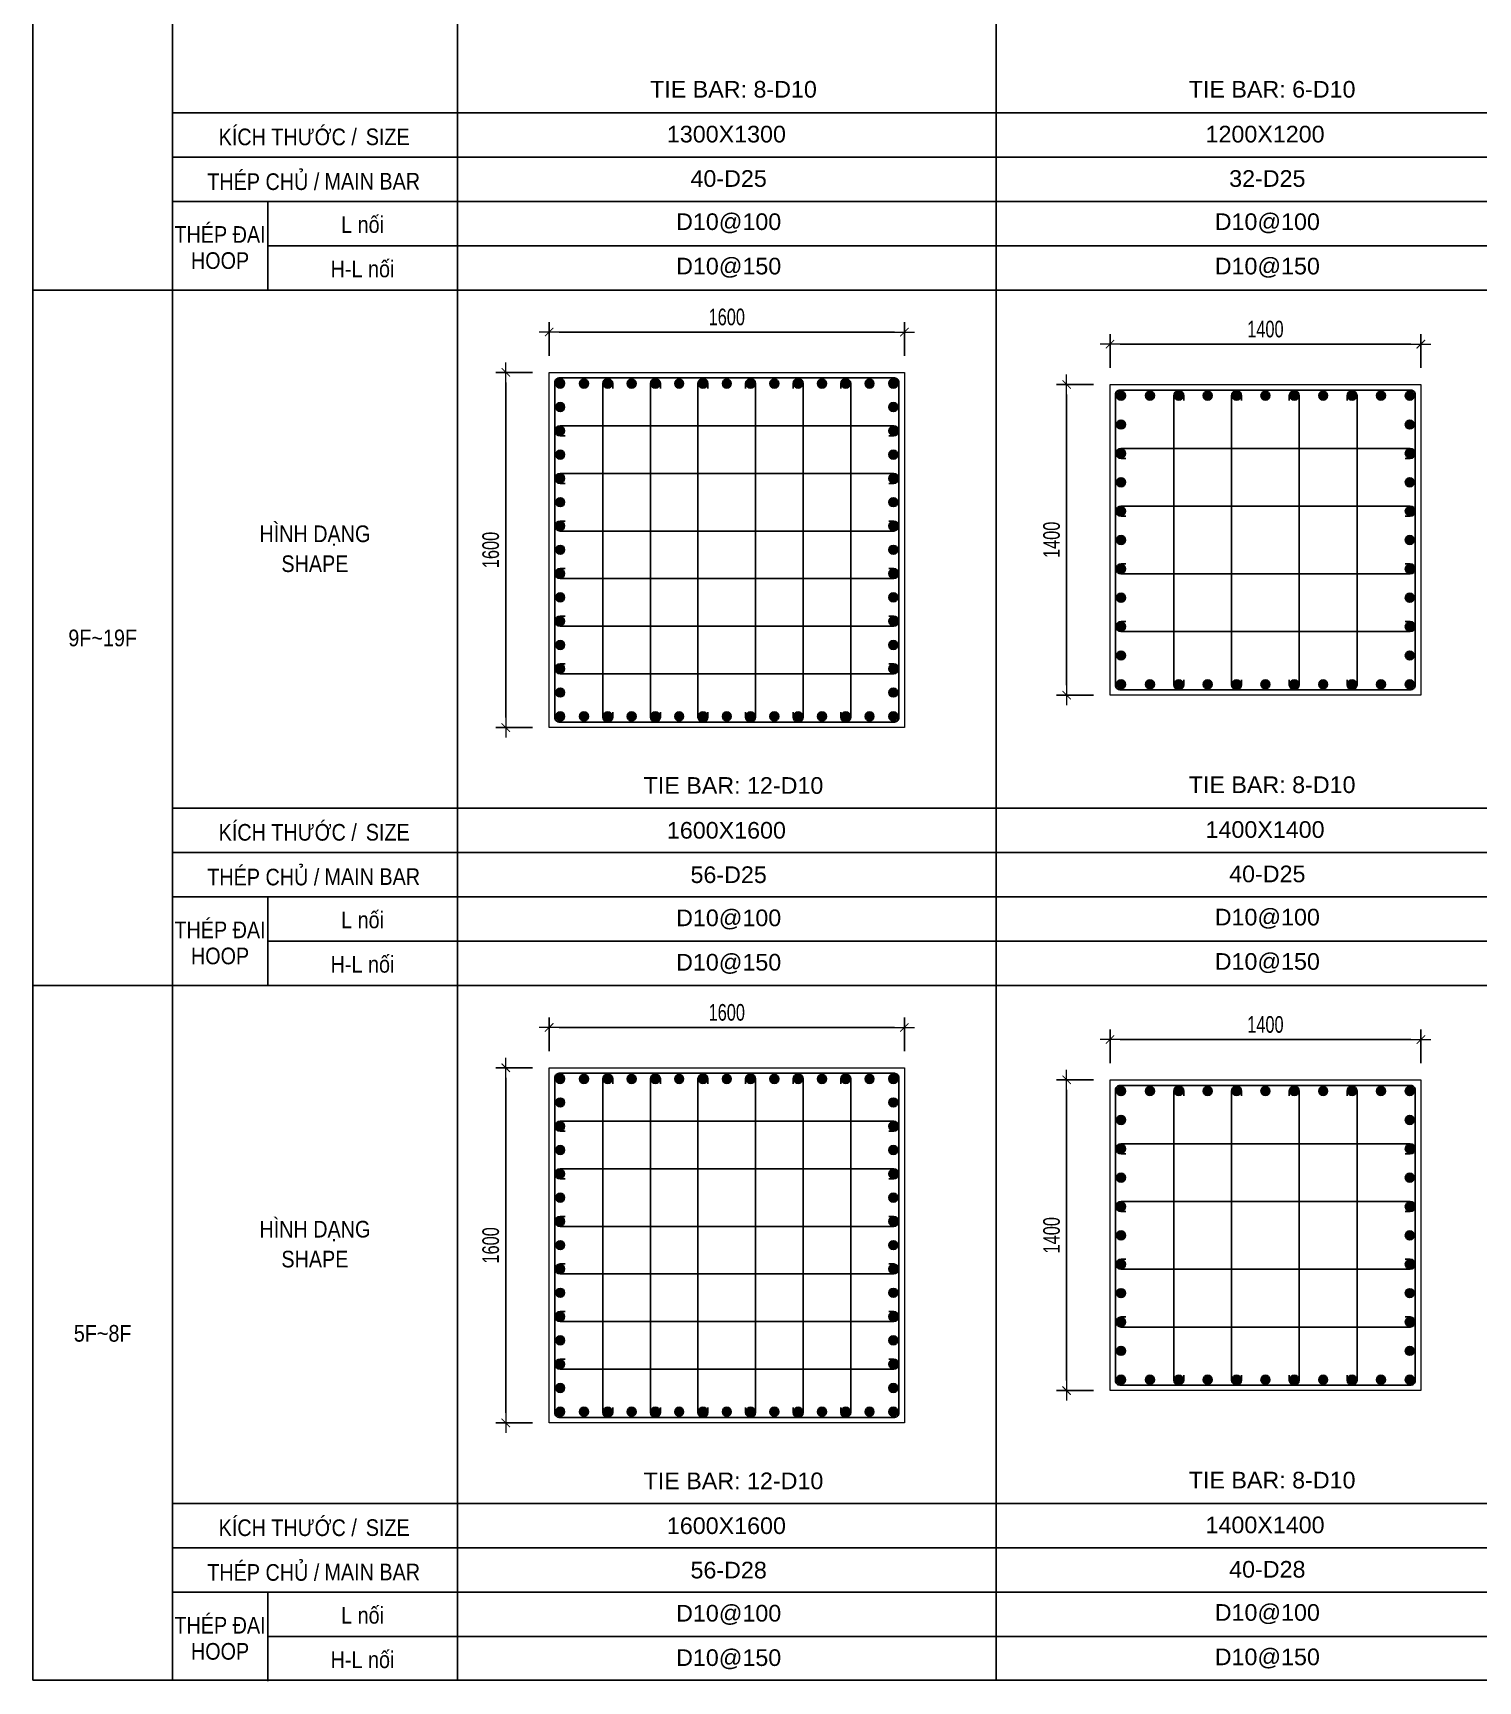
# Model space of a CAD drawing. Header units: millimetres. Extents: x 61878 to 380960, y -19809 to 191918.
# Drawn here: x 335687 to 342195, y 86301 to 93725 of the extents above; entities that cross this region are included whole.
import ezdxf
from ezdxf.enums import TextEntityAlignment as Align

# ---------------------------------------------------------------- set-up
doc = ezdxf.new("R2010")
doc.units = ezdxf.units.MM
doc.linetypes.add('CENTER2', pattern=[1.125, 0.75, -0.125, 0.125, -0.125])
doc.layers.get('Defpoints').update_dxf_attribs({"color": 151, "lineweight": 9})
for name, color, linetype in [('2', 2, 'Continuous'), ('CEN', 1, 'CENTER2'), ('STL', 3, 'Continuous'), ('TIT1', 3, 'Continuous')]:
    doc.layers.add(name, color=color, linetype=linetype)
for name, color, linetype, lineweight in [('NDC_S_CONTINUOUS', 3, 'Continuous', 20), ('NDC_S_DIM', 1, 'Continuous', 15), ('NDC_S_VN TEXT', 7, 'Continuous', 20)]:
    doc.layers.add(name, color=color, linetype=linetype, lineweight=lineweight)
doc.styles.add('NDC_ARIAL', font='arial.ttf', dxfattribs={"width": 0.85})
doc.styles.add('NDC_DIM', font='', dxfattribs={"width": 0.75})
doc.styles.get('NDC_DIM').set_extended_font_data('Dotum')
doc.dimstyles.new('NDC_dim_30', dxfattribs={"dimscale": 30, "dimtxt": 2.5, "dimasz": 1.5, "dimexe": 1.5, "dimexo": 2.5, "dimgap": 1, "dimtad": 1, "dimdec": 0, "dimzin": 0, "dimdsep": 46, "dimtxsty": 'NDC_DIM', "dimblk": 'DIMMARK', "dimcen": 0.09, "dimdle": 1.2, "dimclrd": 1, "dimclre": 1, "dimclrt": 3, "dimadec": 0, "dimazin": 0, "dimtfac": 1, "dimtdec": 0, "dimtix": 1, "dimtofl": 0, "dimtmove": 0, "dimatfit": 3, "dimfxl": 8, "dimfxlon": 1, "dimtolj": 1, "dimtzin": 0, "dimarcsym": 0})

# ---------------------------------------------------------------- blocks, each defined once
blk = doc.blocks.new('DIMMARK')
at = {"layer": 'NDC_S_DIM', "color": 1}
blk.add_line((-1.5, 0), (1, 0), dxfattribs=at)
at = {"layer": 'NDC_S_DIM', "color": 2, "const_width": 0.1}
blk.add_lwpolyline([(-0.42, -0.42), (0.42, 0.42)], dxfattribs=at)
blk = doc.blocks.new('*D1331')
at = {"layer": 'Defpoints', "color": 0, "ltscale": 40, "transparency": 16777216}
for p in [(339611.8, 89245.3), (338011.8, 89063.7), (339611.8, 89063.7)]:
    blk.add_point(p, dxfattribs=at)
at = {"layer": 'NDC_S_DIM', "color": 1, "lineweight": -2, "ltscale": 40, "transparency": 16777216}
for p, q in [((338011.8, 89138.7), (338011.8, 89290.3)), ((338056.8, 89245.3), (339566.8, 89245.3)), ((339611.8, 89138.7), (339611.8, 89290.3))]:
    blk.add_line(p, q, dxfattribs=at)
at = {"layer": 'NDC_S_DIM', "color": 1, "lineweight": -2, "ltscale": 40, "transparency": 16777216, "xscale": 45, "yscale": 45, "zscale": 45, "rotation": 180}
blk.add_blockref('DIMMARK', (338011.8, 89245.3), dxfattribs=at)
at = {"layer": 'NDC_S_DIM', "color": 1, "lineweight": -2, "ltscale": 40, "transparency": 16777216, "xscale": 45, "yscale": 45, "zscale": 45}
blk.add_blockref('DIMMARK', (339611.8, 89245.3), dxfattribs=at)
at = {"layer": 'NDC_S_DIM', "color": 3, "ltscale": 40, "transparency": 16777216, "insert": (338811.8, 89312.9), "char_height": 75, "attachment_point": 5, "style": 'NDC_DIM'}
blk.add_mtext('\\A1;1600', dxfattribs=at)
blk = doc.blocks.new('*D1332')
at = {"layer": 'Defpoints', "color": 0, "ltscale": 40, "transparency": 16777216}
for p in [(338011.8, 89063.7), (337816.4, 87463.7), (338011.8, 87463.7)]:
    blk.add_point(p, dxfattribs=at)
at = {"layer": 'NDC_S_DIM', "color": 1, "lineweight": -2, "ltscale": 40, "transparency": 16777216}
for p, q in [((337936.8, 89063.7), (337771.4, 89063.7)), ((337816.4, 89018.7), (337816.4, 87508.7)), ((337936.8, 87463.7), (337771.4, 87463.7))]:
    blk.add_line(p, q, dxfattribs=at)
at = {"layer": 'NDC_S_DIM', "color": 1, "lineweight": -2, "ltscale": 40, "transparency": 16777216, "xscale": 45, "yscale": 45, "zscale": 45}
for p, rotation in [((337816.4, 89063.7), 90), ((337816.4, 87463.7), 270)]:
    blk.add_blockref('DIMMARK', p, dxfattribs=dict(at, rotation=rotation))
at = {"layer": 'NDC_S_DIM', "color": 3, "ltscale": 40, "transparency": 16777216, "insert": (337748.8, 88263.7), "char_height": 75, "attachment_point": 5, "rotation": 90, "style": 'NDC_DIM'}
blk.add_mtext('\\A1;1600', dxfattribs=at)
blk = doc.blocks.new('8')
at = {"layer": '2'}
blk.add_hatch(color=256, dxfattribs=at).paths.add_polyline_path([(20, 0, 0.386127), (1.9, 19.9), (-1.9, 19.9, 0.386127), (-20, 0, 1)])
blk.add_circle((0, 0), 20, dxfattribs=at)
blk = doc.blocks.new('5')
at = {"layer": 'CEN', "rotation": 180}
blk.add_blockref('8', (0, 0), dxfattribs=at)
blk = doc.blocks.new('*U1319')
at = {"layer": 'STL', "xscale": -1, "rotation": 270}
blk.add_blockref('5', (0, 0), dxfattribs=at)
blk = doc.blocks.new('*U1320')
at = {"layer": 'NDC_S_DIM', "color": 0, "linetype": 'ByBlock', "lineweight": -2, "transparency": 16777216}
for p in [(308769.8, 80184.3), (308877, 80184.3), (308984.2, 80184.3), (309091.4, 80184.3), (309198.6, 80184.3), (309305.7, 80184.3), (309412.9, 80184.3), (309520.1, 80184.3), (309627.3, 80184.3), (309734.4, 80184.3), (309841.6, 80184.3), (309948.8, 80184.3), (310056, 80184.3), (310163.1, 80184.3), (310270.3, 80184.3)]:
    blk.add_blockref('*U1319', p, dxfattribs=at)
blk = doc.blocks.new('*U1321')
at = {"layer": 'STL', "xscale": -1, "rotation": 270}
blk.add_blockref('5', (0, 0), dxfattribs=at)
blk = doc.blocks.new('*U1322')
at = {"layer": 'NDC_S_DIM', "color": 0, "linetype": 'ByBlock', "lineweight": -2, "transparency": 16777216}
for p in [(308769.8, 80184.3), (308877, 80184.3), (308984.2, 80184.3), (309091.4, 80184.3), (309198.6, 80184.3), (309305.7, 80184.3), (309412.9, 80184.3), (309520.1, 80184.3), (309627.3, 80184.3), (309734.4, 80184.3), (309841.6, 80184.3), (309948.8, 80184.3), (310056, 80184.3), (310163.1, 80184.3), (310270.3, 80184.3)]:
    blk.add_blockref('*U1321', p, dxfattribs=at)
blk = doc.blocks.new('*U1315')
at = {"layer": 'STL', "xscale": -1, "rotation": 270}
blk.add_blockref('5', (0, 0), dxfattribs=at)
blk = doc.blocks.new('*U1316')
at = {"layer": 'NDC_S_DIM', "color": 0, "linetype": 'ByBlock', "lineweight": -2, "transparency": 16777216}
for p in [(308769.8, 80184.3), (308877, 80184.3), (308984.2, 80184.3), (309091.4, 80184.3), (309198.6, 80184.3), (309305.7, 80184.3), (309412.9, 80184.3), (309520.1, 80184.3), (309627.3, 80184.3), (309734.4, 80184.3), (309841.6, 80184.3), (309948.8, 80184.3), (310056, 80184.3), (310163.1, 80184.3), (310270.3, 80184.3)]:
    blk.add_blockref('*U1315', p, dxfattribs=at)
blk = doc.blocks.new('*U1317')
at = {"layer": 'STL', "xscale": -1, "rotation": 270}
blk.add_blockref('5', (0, 0), dxfattribs=at)
blk = doc.blocks.new('*U1318')
at = {"layer": 'NDC_S_DIM', "color": 0, "linetype": 'ByBlock', "lineweight": -2, "transparency": 16777216}
for p in [(308769.8, 80184.3), (308877, 80184.3), (308984.2, 80184.3), (309091.4, 80184.3), (309198.6, 80184.3), (309305.7, 80184.3), (309412.9, 80184.3), (309520.1, 80184.3), (309627.3, 80184.3), (309734.4, 80184.3), (309841.6, 80184.3), (309948.8, 80184.3), (310056, 80184.3), (310163.1, 80184.3), (310270.3, 80184.3)]:
    blk.add_blockref('*U1317', p, dxfattribs=at)
blk = doc.blocks.new('*D1333')
at = {"layer": 'Defpoints', "color": 0, "ltscale": 40, "transparency": 16777216}
for p in [(339611.8, 92378), (338011.8, 92196.4), (339611.8, 92196.4)]:
    blk.add_point(p, dxfattribs=at)
at = {"layer": 'NDC_S_DIM', "color": 1, "lineweight": -2, "ltscale": 40, "transparency": 16777216}
for p, q in [((338011.8, 92271.4), (338011.8, 92423)), ((338056.8, 92378), (339566.8, 92378)), ((339611.8, 92271.4), (339611.8, 92423))]:
    blk.add_line(p, q, dxfattribs=at)
at = {"layer": 'NDC_S_DIM', "color": 1, "lineweight": -2, "ltscale": 40, "transparency": 16777216, "xscale": 45, "yscale": 45, "zscale": 45, "rotation": 180}
blk.add_blockref('DIMMARK', (338011.8, 92378), dxfattribs=at)
at = {"layer": 'NDC_S_DIM', "color": 1, "lineweight": -2, "ltscale": 40, "transparency": 16777216, "xscale": 45, "yscale": 45, "zscale": 45}
blk.add_blockref('DIMMARK', (339611.8, 92378), dxfattribs=at)
at = {"layer": 'NDC_S_DIM', "color": 3, "ltscale": 40, "transparency": 16777216, "insert": (338811.8, 92445.6), "char_height": 75, "attachment_point": 5, "style": 'NDC_DIM'}
blk.add_mtext('\\A1;1600', dxfattribs=at)
blk = doc.blocks.new('*D1334')
at = {"layer": 'Defpoints', "color": 0, "ltscale": 40, "transparency": 16777216}
for p in [(338011.8, 92196.4), (337816.4, 90596.4), (338011.8, 90596.4)]:
    blk.add_point(p, dxfattribs=at)
at = {"layer": 'NDC_S_DIM', "color": 1, "lineweight": -2, "ltscale": 40, "transparency": 16777216}
for p, q in [((337936.8, 92196.4), (337771.4, 92196.4)), ((337816.4, 92151.4), (337816.4, 90641.4)), ((337936.8, 90596.4), (337771.4, 90596.4))]:
    blk.add_line(p, q, dxfattribs=at)
at = {"layer": 'NDC_S_DIM', "color": 1, "lineweight": -2, "ltscale": 40, "transparency": 16777216, "xscale": 45, "yscale": 45, "zscale": 45}
for p, rotation in [((337816.4, 92196.4), 90), ((337816.4, 90596.4), 270)]:
    blk.add_blockref('DIMMARK', p, dxfattribs=dict(at, rotation=rotation))
at = {"layer": 'NDC_S_DIM', "color": 3, "ltscale": 40, "transparency": 16777216, "insert": (337748.8, 91396.4), "char_height": 75, "attachment_point": 5, "rotation": 90, "style": 'NDC_DIM'}
blk.add_mtext('\\A1;1600', dxfattribs=at)
blk = doc.blocks.new('*U1311')
at = {"layer": 'STL', "xscale": -1, "rotation": 270}
blk.add_blockref('5', (0, 0), dxfattribs=at)
blk = doc.blocks.new('*U1312')
at = {"layer": 'NDC_S_DIM', "color": 0, "linetype": 'ByBlock', "lineweight": -2, "transparency": 16777216}
for p in [(308769.8, 80184.3), (308877, 80184.3), (308984.2, 80184.3), (309091.4, 80184.3), (309198.6, 80184.3), (309305.7, 80184.3), (309412.9, 80184.3), (309520.1, 80184.3), (309627.3, 80184.3), (309734.4, 80184.3), (309841.6, 80184.3), (309948.8, 80184.3), (310056, 80184.3), (310163.1, 80184.3), (310270.3, 80184.3)]:
    blk.add_blockref('*U1311', p, dxfattribs=at)
blk = doc.blocks.new('*U1313')
at = {"layer": 'STL', "xscale": -1, "rotation": 270}
blk.add_blockref('5', (0, 0), dxfattribs=at)
blk = doc.blocks.new('*U1314')
at = {"layer": 'NDC_S_DIM', "color": 0, "linetype": 'ByBlock', "lineweight": -2, "transparency": 16777216}
for p in [(308769.8, 80184.3), (308877, 80184.3), (308984.2, 80184.3), (309091.4, 80184.3), (309198.6, 80184.3), (309305.7, 80184.3), (309412.9, 80184.3), (309520.1, 80184.3), (309627.3, 80184.3), (309734.4, 80184.3), (309841.6, 80184.3), (309948.8, 80184.3), (310056, 80184.3), (310163.1, 80184.3), (310270.3, 80184.3)]:
    blk.add_blockref('*U1313', p, dxfattribs=at)
blk = doc.blocks.new('*U1323')
at = {"layer": 'STL', "xscale": -1, "rotation": 270}
blk.add_blockref('5', (0, 0), dxfattribs=at)
blk = doc.blocks.new('*U1324')
at = {"layer": 'NDC_S_DIM', "color": 0, "linetype": 'ByBlock', "lineweight": -2, "transparency": 16777216}
for p in [(308769.8, 80184.3), (308877, 80184.3), (308984.2, 80184.3), (309091.4, 80184.3), (309198.6, 80184.3), (309305.7, 80184.3), (309412.9, 80184.3), (309520.1, 80184.3), (309627.3, 80184.3), (309734.4, 80184.3), (309841.6, 80184.3), (309948.8, 80184.3), (310056, 80184.3), (310163.1, 80184.3), (310270.3, 80184.3)]:
    blk.add_blockref('*U1323', p, dxfattribs=at)
blk = doc.blocks.new('*U1309')
at = {"layer": 'STL', "xscale": -1, "rotation": 270}
blk.add_blockref('5', (0, 0), dxfattribs=at)
blk = doc.blocks.new('*U1310')
at = {"layer": 'NDC_S_DIM', "color": 0, "linetype": 'ByBlock', "lineweight": -2, "transparency": 16777216}
for p in [(308769.8, 80184.3), (308877, 80184.3), (308984.2, 80184.3), (309091.4, 80184.3), (309198.6, 80184.3), (309305.7, 80184.3), (309412.9, 80184.3), (309520.1, 80184.3), (309627.3, 80184.3), (309734.4, 80184.3), (309841.6, 80184.3), (309948.8, 80184.3), (310056, 80184.3), (310163.1, 80184.3), (310270.3, 80184.3)]:
    blk.add_blockref('*U1309', p, dxfattribs=at)
blk = doc.blocks.new('*D1379')
at = {"layer": 'Defpoints', "color": 0, "ltscale": 40, "transparency": 16777216}
for p in [(341937.9, 89190.9), (340537.9, 89009.3), (341937.9, 89009.3)]:
    blk.add_point(p, dxfattribs=at)
at = {"layer": 'NDC_S_DIM', "color": 1, "lineweight": -2, "ltscale": 40, "transparency": 16777216}
for p, q in [((340537.9, 89084.3), (340537.9, 89235.9)), ((340582.9, 89190.9), (341892.9, 89190.9)), ((341937.9, 89084.3), (341937.9, 89235.9))]:
    blk.add_line(p, q, dxfattribs=at)
at = {"layer": 'NDC_S_DIM', "color": 1, "lineweight": -2, "ltscale": 40, "transparency": 16777216, "xscale": 45, "yscale": 45, "zscale": 45, "rotation": 180}
blk.add_blockref('DIMMARK', (340537.9, 89190.9), dxfattribs=at)
at = {"layer": 'NDC_S_DIM', "color": 1, "lineweight": -2, "ltscale": 40, "transparency": 16777216, "xscale": 45, "yscale": 45, "zscale": 45}
blk.add_blockref('DIMMARK', (341937.9, 89190.9), dxfattribs=at)
at = {"layer": 'NDC_S_DIM', "color": 3, "ltscale": 40, "transparency": 16777216, "insert": (341237.9, 89258.5), "char_height": 75, "attachment_point": 5, "style": 'NDC_DIM'}
blk.add_mtext('\\A1;1400', dxfattribs=at)
blk = doc.blocks.new('*D1380')
at = {"layer": 'Defpoints', "color": 0, "ltscale": 40, "transparency": 16777216}
for p in [(340537.9, 89009.3), (340342.5, 87609.3), (340537.9, 87609.3)]:
    blk.add_point(p, dxfattribs=at)
at = {"layer": 'NDC_S_DIM', "color": 1, "lineweight": -2, "ltscale": 40, "transparency": 16777216}
for p, q in [((340462.9, 89009.3), (340297.5, 89009.3)), ((340342.5, 88964.3), (340342.5, 87654.3)), ((340462.9, 87609.3), (340297.5, 87609.3))]:
    blk.add_line(p, q, dxfattribs=at)
at = {"layer": 'NDC_S_DIM', "color": 1, "lineweight": -2, "ltscale": 40, "transparency": 16777216, "xscale": 45, "yscale": 45, "zscale": 45}
for p, rotation in [((340342.5, 89009.3), 90), ((340342.5, 87609.3), 270)]:
    blk.add_blockref('DIMMARK', p, dxfattribs=dict(at, rotation=rotation))
at = {"layer": 'NDC_S_DIM', "color": 3, "ltscale": 40, "transparency": 16777216, "insert": (340274.9, 88309.3), "char_height": 75, "attachment_point": 5, "rotation": 90, "style": 'NDC_DIM'}
blk.add_mtext('\\A1;1400', dxfattribs=at)
blk = doc.blocks.new('*U1349')
at = {"layer": 'STL', "xscale": -1, "rotation": 270}
blk.add_blockref('5', (0, 0), dxfattribs=at)
blk = doc.blocks.new('*U1350')
at = {"layer": 'NDC_S_DIM', "color": 0, "linetype": 'ByBlock', "lineweight": -2, "transparency": 16777216}
for p in [(306343.8, 79984.3), (306473.8, 79984.3), (306603.8, 79984.3), (306733.9, 79984.3), (306863.9, 79984.3), (306994, 79984.3), (307124, 79984.3), (307254.1, 79984.3), (307384.1, 79984.3), (307514.2, 79984.3), (307644.2, 79984.3)]:
    blk.add_blockref('*U1349', p, dxfattribs=at)
blk = doc.blocks.new('*U1341')
at = {"layer": 'STL', "xscale": -1, "rotation": 270}
blk.add_blockref('5', (0, 0), dxfattribs=at)
blk = doc.blocks.new('*U1342')
at = {"layer": 'NDC_S_DIM', "color": 0, "linetype": 'ByBlock', "lineweight": -2, "transparency": 16777216}
for p in [(306343.8, 79984.3), (306473.8, 79984.3), (306603.8, 79984.3), (306733.9, 79984.3), (306863.9, 79984.3), (306994, 79984.3), (307124, 79984.3), (307254.1, 79984.3), (307384.1, 79984.3), (307514.2, 79984.3), (307644.2, 79984.3)]:
    blk.add_blockref('*U1341', p, dxfattribs=at)
blk = doc.blocks.new('*U1345')
at = {"layer": 'STL', "xscale": -1, "rotation": 270}
blk.add_blockref('5', (0, 0), dxfattribs=at)
blk = doc.blocks.new('*U1346')
at = {"layer": 'NDC_S_DIM', "color": 0, "linetype": 'ByBlock', "lineweight": -2, "transparency": 16777216}
for p in [(306343.8, 79984.3), (306473.8, 79984.3), (306603.8, 79984.3), (306733.9, 79984.3), (306863.9, 79984.3), (306994, 79984.3), (307124, 79984.3), (307254.1, 79984.3), (307384.1, 79984.3), (307514.2, 79984.3), (307644.2, 79984.3)]:
    blk.add_blockref('*U1345', p, dxfattribs=at)
blk = doc.blocks.new('*U1347')
at = {"layer": 'STL', "xscale": -1, "rotation": 270}
blk.add_blockref('5', (0, 0), dxfattribs=at)
blk = doc.blocks.new('*U1348')
at = {"layer": 'NDC_S_DIM', "color": 0, "linetype": 'ByBlock', "lineweight": -2, "transparency": 16777216}
for p in [(306343.8, 79984.3), (306473.8, 79984.3), (306603.8, 79984.3), (306733.9, 79984.3), (306863.9, 79984.3), (306994, 79984.3), (307124, 79984.3), (307254.1, 79984.3), (307384.1, 79984.3), (307514.2, 79984.3), (307644.2, 79984.3)]:
    blk.add_blockref('*U1347', p, dxfattribs=at)
blk = doc.blocks.new('*D1377')
at = {"layer": 'Defpoints', "color": 0, "ltscale": 40, "transparency": 16777216}
for p in [(341937.9, 92323.6), (340537.9, 92142), (341937.9, 92142)]:
    blk.add_point(p, dxfattribs=at)
at = {"layer": 'NDC_S_DIM', "color": 1, "lineweight": -2, "ltscale": 40, "transparency": 16777216}
for p, q in [((340537.9, 92217), (340537.9, 92368.6)), ((341937.9, 92217), (341937.9, 92368.6)), ((340582.9, 92323.6), (341892.9, 92323.6))]:
    blk.add_line(p, q, dxfattribs=at)
at = {"layer": 'NDC_S_DIM', "color": 1, "lineweight": -2, "ltscale": 40, "transparency": 16777216, "xscale": 45, "yscale": 45, "zscale": 45, "rotation": 180}
blk.add_blockref('DIMMARK', (340537.9, 92323.6), dxfattribs=at)
at = {"layer": 'NDC_S_DIM', "color": 1, "lineweight": -2, "ltscale": 40, "transparency": 16777216, "xscale": 45, "yscale": 45, "zscale": 45}
blk.add_blockref('DIMMARK', (341937.9, 92323.6), dxfattribs=at)
at = {"layer": 'NDC_S_DIM', "color": 3, "ltscale": 40, "transparency": 16777216, "insert": (341237.9, 92391.2), "char_height": 75, "attachment_point": 5, "style": 'NDC_DIM'}
blk.add_mtext('\\A1;1400', dxfattribs=at)
blk = doc.blocks.new('*D1378')
at = {"layer": 'Defpoints', "color": 0, "ltscale": 40, "transparency": 16777216}
for p in [(340537.9, 92142), (340342.5, 90742), (340537.9, 90742)]:
    blk.add_point(p, dxfattribs=at)
at = {"layer": 'NDC_S_DIM', "color": 1, "lineweight": -2, "ltscale": 40, "transparency": 16777216}
for p, q in [((340462.9, 92142), (340297.5, 92142)), ((340342.5, 92097), (340342.5, 90787)), ((340462.9, 90742), (340297.5, 90742))]:
    blk.add_line(p, q, dxfattribs=at)
at = {"layer": 'NDC_S_DIM', "color": 1, "lineweight": -2, "ltscale": 40, "transparency": 16777216, "xscale": 45, "yscale": 45, "zscale": 45}
for p, rotation in [((340342.5, 92142), 90), ((340342.5, 90742), 270)]:
    blk.add_blockref('DIMMARK', p, dxfattribs=dict(at, rotation=rotation))
at = {"layer": 'NDC_S_DIM', "color": 3, "ltscale": 40, "transparency": 16777216, "insert": (340274.9, 91442), "char_height": 75, "attachment_point": 5, "rotation": 90, "style": 'NDC_DIM'}
blk.add_mtext('\\A1;1400', dxfattribs=at)
blk = doc.blocks.new('*U1337')
at = {"layer": 'STL', "xscale": -1, "rotation": 270}
blk.add_blockref('5', (0, 0), dxfattribs=at)
blk = doc.blocks.new('*U1338')
at = {"layer": 'NDC_S_DIM', "color": 0, "linetype": 'ByBlock', "lineweight": -2, "transparency": 16777216}
for p in [(306343.8, 79984.3), (306473.8, 79984.3), (306603.8, 79984.3), (306733.9, 79984.3), (306863.9, 79984.3), (306994, 79984.3), (307124, 79984.3), (307254.1, 79984.3), (307384.1, 79984.3), (307514.2, 79984.3), (307644.2, 79984.3)]:
    blk.add_blockref('*U1337', p, dxfattribs=at)
blk = doc.blocks.new('*U1339')
at = {"layer": 'STL', "xscale": -1, "rotation": 270}
blk.add_blockref('5', (0, 0), dxfattribs=at)
blk = doc.blocks.new('*U1340')
at = {"layer": 'NDC_S_DIM', "color": 0, "linetype": 'ByBlock', "lineweight": -2, "transparency": 16777216}
for p in [(306343.8, 79984.3), (306473.8, 79984.3), (306603.8, 79984.3), (306733.9, 79984.3), (306863.9, 79984.3), (306994, 79984.3), (307124, 79984.3), (307254.1, 79984.3), (307384.1, 79984.3), (307514.2, 79984.3), (307644.2, 79984.3)]:
    blk.add_blockref('*U1339', p, dxfattribs=at)
blk = doc.blocks.new('*U1343')
at = {"layer": 'STL', "xscale": -1, "rotation": 270}
blk.add_blockref('5', (0, 0), dxfattribs=at)
blk = doc.blocks.new('*U1344')
at = {"layer": 'NDC_S_DIM', "color": 0, "linetype": 'ByBlock', "lineweight": -2, "transparency": 16777216}
for p in [(306343.8, 79984.3), (306473.8, 79984.3), (306603.8, 79984.3), (306733.9, 79984.3), (306863.9, 79984.3), (306994, 79984.3), (307124, 79984.3), (307254.1, 79984.3), (307384.1, 79984.3), (307514.2, 79984.3), (307644.2, 79984.3)]:
    blk.add_blockref('*U1343', p, dxfattribs=at)
blk = doc.blocks.new('*U1335')
at = {"layer": 'STL', "xscale": -1, "rotation": 270}
blk.add_blockref('5', (0, 0), dxfattribs=at)
blk = doc.blocks.new('*U1336')
at = {"layer": 'NDC_S_DIM', "color": 0, "linetype": 'ByBlock', "lineweight": -2, "transparency": 16777216}
for p in [(306343.8, 79984.3), (306473.8, 79984.3), (306603.8, 79984.3), (306733.9, 79984.3), (306863.9, 79984.3), (306994, 79984.3), (307124, 79984.3), (307254.1, 79984.3), (307384.1, 79984.3), (307514.2, 79984.3), (307644.2, 79984.3)]:
    blk.add_blockref('*U1335', p, dxfattribs=at)

msp = doc.modelspace()

# ---------------------------------------------------------------- linework, layer by layer
at = {"layer": '2', "lineweight": -2, "ltscale": 1000}
for points in [[(339586.8, 92151.4), (339586.8, 90641.4, -0.414214), (339566.8, 90621.4), (338056.8, 90621.4, -0.414214), (338036.8, 90641.4), (338036.8, 92151.4, -0.414214), (338056.8, 92171.4), (339566.8, 92171.4, -0.414214)], [(341912.9, 92097), (341912.9, 90787, -0.414214), (341892.9, 90767), (340582.9, 90767, -0.414214), (340562.9, 90787), (340562.9, 92097, -0.414214), (340582.9, 92117), (341892.9, 92117, -0.414214)], [(339586.8, 89018.7), (339586.8, 87508.7, -0.414214), (339566.8, 87488.7), (338056.8, 87488.7, -0.414214), (338036.8, 87508.7), (338036.8, 89018.7, -0.414214), (338056.8, 89038.7), (339566.8, 89038.7, -0.414214)], [(341912.9, 88964.3), (341912.9, 87654.3, -0.414214), (341892.9, 87634.3), (340582.9, 87634.3, -0.414214), (340562.9, 87654.3), (340562.9, 88964.3, -0.414214), (340582.9, 88984.3), (341892.9, 88984.3, -0.414214)]]:
    msp.add_lwpolyline(points, format="xyb", close=True, dxfattribs=at)
at = {"layer": '2'}
for points in [[(338298.4, 90666.1), (338298.4, 90643.9, -1), (338253.4, 90643.9), (338253.4, 92145.9, -1), (338298.4, 92145.9), (338298.4, 92123.8)], [(338512.7, 90666.1), (338512.7, 90643.9, -1), (338467.7, 90643.9), (338467.7, 92145.9, -1), (338512.7, 92145.9), (338512.7, 92123.8)], [(338727.1, 90666.1), (338727.1, 90643.9, -1), (338682.1, 90643.9), (338682.1, 92145.9, -1), (338727.1, 92145.9), (338727.1, 92123.8)], [(338896.4, 90666.1), (338896.4, 90643.9, 1), (338941.4, 90643.9), (338941.4, 92145.9, 1), (338896.4, 92145.9), (338896.4, 92123.8)], [(339110.8, 90666.1), (339110.8, 90643.9, 1), (339155.8, 90643.9), (339155.8, 92145.9, 1), (339110.8, 92145.9), (339110.8, 92123.8)], [(339325.1, 90666.1), (339325.1, 90643.9, 1), (339370.1, 90643.9), (339370.1, 92145.9, 1), (339325.1, 92145.9), (339325.1, 92123.8)], [(340870.2, 90811.7), (340870.2, 90789.5, -1), (340825.2, 90789.5), (340825.2, 92091.5, -1), (340870.2, 92091.5), (340870.2, 92069.4)], [(341130.3, 90811.7), (341130.3, 90789.5, -1), (341085.3, 90789.5), (341085.3, 92091.5, -1), (341130.3, 92091.5), (341130.3, 92069.4)], [(341345.4, 90811.7), (341345.4, 90789.5, 1), (341390.4, 90789.5), (341390.4, 92091.5, 1), (341345.4, 92091.5), (341345.4, 92069.4)], [(341605.5, 90811.7), (341605.5, 90789.5, 1), (341650.5, 90789.5), (341650.5, 92091.5, 1), (341605.5, 92091.5), (341605.5, 92069.4)], [(338083.7, 91910.5), (338061.5, 91910.5, -1), (338061.5, 91955.5), (339563.6, 91955.5, -1), (339563.6, 91910.5), (339541.4, 91910.5)], [(340609.8, 91808.9), (340587.6, 91808.9, -1), (340587.6, 91853.9), (341889.7, 91853.9, -1), (341889.7, 91808.9), (341867.5, 91808.9)], [(338083.7, 91696.2), (338061.5, 91696.2, -1), (338061.5, 91741.2), (339563.6, 91741.2, -1), (339563.6, 91696.2), (339541.4, 91696.2)], [(340609.8, 91548.8), (340587.6, 91548.8, -1), (340587.6, 91593.9), (341889.7, 91593.9, -1), (341889.7, 91548.8), (341867.5, 91548.8)], [(338083.7, 91526.8), (338061.5, 91526.8, 1), (338061.5, 91481.8), (339563.6, 91481.8, 1), (339563.6, 91526.8), (339541.4, 91526.8)], [(340609.8, 91333.8), (340587.6, 91333.8, 1), (340587.6, 91288.7), (341889.7, 91288.7, 1), (341889.7, 91333.8), (341867.5, 91333.8)], [(338083.7, 91312.5), (338061.5, 91312.5, 1), (338061.5, 91267.5), (339563.6, 91267.5, 1), (339563.6, 91312.5), (339541.4, 91312.5)], [(338083.7, 91098.1), (338061.5, 91098.1, 1), (338061.5, 91053.1), (339563.6, 91053.1, 1), (339563.6, 91098.1), (339541.4, 91098.1)], [(340609.8, 91073.7), (340587.6, 91073.7, 1), (340587.6, 91028.6), (341889.7, 91028.6, 1), (341889.7, 91073.7), (341867.5, 91073.7)], [(338083.7, 90883.8), (338061.5, 90883.8, 1), (338061.5, 90838.8), (339563.6, 90838.8, 1), (339563.6, 90883.8), (339541.4, 90883.8)], [(338298.4, 87533.4), (338298.4, 87511.2, -1), (338253.4, 87511.2), (338253.4, 89013.2, -1), (338298.4, 89013.2), (338298.4, 88991.1)], [(338512.7, 87533.4), (338512.7, 87511.2, -1), (338467.7, 87511.2), (338467.7, 89013.2, -1), (338512.7, 89013.2), (338512.7, 88991.1)], [(338727.1, 87533.4), (338727.1, 87511.2, -1), (338682.1, 87511.2), (338682.1, 89013.2, -1), (338727.1, 89013.2), (338727.1, 88991.1)], [(338896.4, 87533.4), (338896.4, 87511.2, 1), (338941.4, 87511.2), (338941.4, 89013.2, 1), (338896.4, 89013.2), (338896.4, 88991.1)], [(339110.8, 87533.4), (339110.8, 87511.2, 1), (339155.8, 87511.2), (339155.8, 89013.2, 1), (339110.8, 89013.2), (339110.8, 88991.1)], [(339325.1, 87533.4), (339325.1, 87511.2, 1), (339370.1, 87511.2), (339370.1, 89013.2, 1), (339325.1, 89013.2), (339325.1, 88991.1)], [(340870.2, 87679), (340870.2, 87656.8, -1), (340825.2, 87656.8), (340825.2, 88958.8, -1), (340870.2, 88958.8), (340870.2, 88936.7)], [(341130.3, 87679), (341130.3, 87656.8, -1), (341085.3, 87656.8), (341085.3, 88958.8, -1), (341130.3, 88958.8), (341130.3, 88936.7)], [(341345.4, 87679), (341345.4, 87656.8, 1), (341390.4, 87656.8), (341390.4, 88958.8, 1), (341345.4, 88958.8), (341345.4, 88936.7)], [(341605.5, 87679), (341605.5, 87656.8, 1), (341650.5, 87656.8), (341650.5, 88958.8, 1), (341605.5, 88958.8), (341605.5, 88936.7)], [(338083.7, 88777.8), (338061.5, 88777.8, -1), (338061.5, 88822.8), (339563.6, 88822.8, -1), (339563.6, 88777.8), (339541.4, 88777.8)], [(340609.8, 88676.2), (340587.6, 88676.2, -1), (340587.6, 88721.2), (341889.7, 88721.2, -1), (341889.7, 88676.2), (341867.5, 88676.2)], [(338083.7, 88563.5), (338061.5, 88563.5, -1), (338061.5, 88608.5), (339563.6, 88608.5, -1), (339563.6, 88563.5), (339541.4, 88563.5)], [(340609.8, 88416.1), (340587.6, 88416.1, -1), (340587.6, 88461.2), (341889.7, 88461.2, -1), (341889.7, 88416.1), (341867.5, 88416.1)], [(338083.7, 88394.1), (338061.5, 88394.1, 1), (338061.5, 88349.1), (339563.6, 88349.1, 1), (339563.6, 88394.1), (339541.4, 88394.1)], [(338083.7, 88179.8), (338061.5, 88179.8, 1), (338061.5, 88134.8), (339563.6, 88134.8, 1), (339563.6, 88179.8), (339541.4, 88179.8)], [(340609.8, 88201.1), (340587.6, 88201.1, 1), (340587.6, 88156), (341889.7, 88156, 1), (341889.7, 88201.1), (341867.5, 88201.1)], [(338083.7, 87965.4), (338061.5, 87965.4, 1), (338061.5, 87920.4), (339563.6, 87920.4, 1), (339563.6, 87965.4), (339541.4, 87965.4)], [(340609.8, 87941), (340587.6, 87941, 1), (340587.6, 87895.9), (341889.7, 87895.9, 1), (341889.7, 87941), (341867.5, 87941)], [(338083.7, 87751.1), (338061.5, 87751.1, 1), (338061.5, 87706.1), (339563.6, 87706.1, 1), (339563.6, 87751.1), (339541.4, 87751.1)]]:
    msp.add_lwpolyline(points, format="xyb", dxfattribs=at)
at = {"layer": 'NDC_S_CONTINUOUS', "ltscale": 70}
for points in [[(339611.8, 92196.4), (339611.8, 90596.4), (338011.8, 90596.4), (338011.8, 92196.4), (339611.8, 92196.4)], [(341937.9, 92142), (341937.9, 90742), (340537.9, 90742), (340537.9, 92142), (341937.9, 92142)], [(339611.8, 89063.7), (339611.8, 87463.7), (338011.8, 87463.7), (338011.8, 89063.7), (339611.8, 89063.7)], [(341937.9, 89009.3), (341937.9, 87609.3), (340537.9, 87609.3), (340537.9, 89009.3), (341937.9, 89009.3)]]:
    msp.add_lwpolyline(points, dxfattribs=at)
at = {"layer": 'TIT1'}
for p, q in [((335686.9, 86304.5), (335686.9, 102204.5)), ((336314.8, 102204.5), (336314.8, 86304.5)), ((337598.7, 86304.5), (337598.7, 102204.5)), ((340024.8, 102204.5), (340024.8, 86304.5)), ((351801.4, 92566.4), (335686.9, 92566.4)), ((351801.4, 89433.7), (335686.9, 89433.7))]:
    msp.add_line(p, q, dxfattribs=at)
at = {"layer": 'TIT1', "color": 8}
for p, q in [((351801.4, 93366.4), (336314.8, 93366.4)), ((351801.4, 93166.4), (336314.8, 93166.4)), ((351801.4, 92966.4), (336314.8, 92966.4)), ((336744, 92566.4), (336744, 92966.4)), ((351801.4, 92766.4), (336744, 92766.4)), ((351801.4, 90233.7), (336314.8, 90233.7)), ((351801.4, 90033.7), (336314.8, 90033.7)), ((351801.4, 89833.7), (336314.8, 89833.7)), ((336744, 89433.7), (336744, 89833.7)), ((351801.4, 89633.7), (336744, 89633.7)), ((351801.4, 87101), (336314.8, 87101)), ((351801.4, 86901), (336314.8, 86901)), ((351801.4, 86701), (336314.8, 86701)), ((336744, 86301), (336744, 86701)), ((351801.4, 86501), (336744, 86501))]:
    msp.add_line(p, q, dxfattribs=at)
at = {"layer": 'TIT1', "ltscale": 40}
msp.add_line((335686.9, 86304.5), (351801.4, 86304.5), dxfattribs=at)

# ---------------------------------------------------------------- block references
at = {"layer": 'NDC_S_DIM', "xscale": -1}
for name, p, rotation in [('*U1324', (257877.3, -218122.9), 270), ('*U1310', (259377.7, -218122.9), 270), ('*U1314', (29291.7, 170831.2), 180), ('*U1316', (257877.3, -221255.6), 270), ('*U1318', (259377.7, -221255.6), 270), ('*U1322', (29291.7, 167698.5), 180)]:
    msp.add_blockref(name, p, dxfattribs=dict(at, rotation=rotation))
at = {"layer": 'NDC_S_DIM'}
for name, p in [('*U1312', (29291.7, 11961.7)), ('*U1338', (34243.9, 12107.3)), ('*U1340', (34243.9, 10806.8)), ('*U1320', (29291.7, 8829)), ('*U1350', (34243.9, 8974.6)), ('*U1342', (34243.9, 7674.1))]:
    msp.add_blockref(name, p, dxfattribs=at)
at = {"layer": 'NDC_S_DIM', "rotation": 90}
for name, p in [('*U1344', (420571.9, -215552.7)), ('*U1336', (421872.3, -215552.7)), ('*U1346', (420571.9, -218685.4)), ('*U1348', (421872.3, -218685.4))]:
    msp.add_blockref(name, p, dxfattribs=at)

# ---------------------------------------------------------------- texts
at = {"layer": 'NDC_S_VN TEXT', "style": 'NDC_ARIAL', "width": 0.85}
for s, p in [('KÍCH THƯỚC /', (336834.4, 93266.4)), ('THÉP CHỦ /', (336724.3, 93066.4)), ('THÉP ĐAI', (336529.5, 92827.5)), ('HÌNH DẠNG', (336956.7, 91470.8)), ('KÍCH THƯỚC /', (336834.4, 90133.7)), ('THÉP CHỦ /', (336724.3, 89933.7)), ('THÉP ĐAI', (336529.5, 89694.8)), ('HÌNH DẠNG', (336956.7, 88338.1)), ('KÍCH THƯỚC /', (336834.4, 87001)), ('THÉP CHỦ /', (336724.3, 86801)), ('THÉP ĐAI', (336529.5, 86562.1))]:
    msp.add_text(s, height=75, dxfattribs=at).set_placement(p, align=Align.MIDDLE)
at = {"layer": 'TIT1', "style": 'NDC_ARIAL'}
for s, p in [('TIE BAR: 8-D10', (338842, 93471.7)), ('TIE BAR: 6-D10', (341268.1, 93471.7)), ('1300X1300', (338810.2, 93269.8)), ('1200X1200', (341236.3, 93269.8)), ('40-D25', (338820.3, 93069.8)), ('32-D25', (341246.4, 93069.8)), ('D10@100', (338820.3, 92869.8)), ('D10@100', (341246.4, 92869.8)), ('D10@150', (338820.3, 92669.8)), ('D10@150', (341246.4, 92669.8)), ('TIE BAR: 12-D10', (338842, 90335.5)), ('TIE BAR: 8-D10', (341268.1, 90339)), ('1600X1600', (338810.2, 90133.6)), ('1400X1400', (341236.3, 90137.1)), ('56-D25', (338820.3, 89933.6)), ('40-D25', (341246.4, 89937.1)), ('D10@100', (338820.3, 89733.6)), ('D10@100', (341246.4, 89737.1)), ('D10@150', (338820.3, 89533.6)), ('D10@150', (341246.4, 89537.1)), ('TIE BAR: 12-D10', (338842, 87202.8)), ('TIE BAR: 8-D10', (341268.1, 87206.3)), ('1600X1600', (338810.2, 87000.9)), ('1400X1400', (341236.3, 87004.4)), ('56-D28', (338820.3, 86800.9)), ('40-D28', (341246.4, 86804.4)), ('D10@100', (338820.3, 86600.9)), ('D10@100', (341246.4, 86604.4)), ('D10@150', (338820.3, 86400.9)), ('D10@150', (341246.4, 86404.4))]:
    msp.add_text(s, height=75, dxfattribs=at).set_placement(p, align=Align.MIDDLE)
at = {"layer": 'TIT1', "style": 'NDC_ARIAL', "width": 0.85}
for s, p in [('SIZE', (337284.8, 93257.6)), ('MAIN BAR', (337215.1, 93057.6)), ('L nối', (337171.3, 92866.4)), ('HOOP', (336529.5, 92700.2)), ('H-L nối', (337171.3, 92666.4)), ('SHAPE', (336956.7, 91334.5)), ('9F~19F', (336000.8, 91000.1)), ('SIZE', (337284.8, 90124.9)), ('MAIN BAR', (337215.1, 89924.9)), ('L nối', (337171.3, 89733.7)), ('HOOP', (336529.5, 89567.5)), ('H-L nối', (337171.3, 89533.7)), ('SHAPE', (336956.7, 88201.8)), ('5F~8F', (336000.8, 87867.4)), ('SIZE', (337284.8, 86992.2)), ('MAIN BAR', (337215.1, 86792.2)), ('L nối', (337171.3, 86601)), ('HOOP', (336529.5, 86434.8)), ('H-L nối', (337171.3, 86401))]:
    msp.add_text(s, height=75, dxfattribs=at).set_placement(p, align=Align.MIDDLE)

# ---------------------------------------------------------------- dimensions: what is measured, and where the dimension line sits
at = {"layer": 'NDC_S_DIM', "ltscale": 40}
for base, p1, p2, picture, middle in [((339611.8, 92378), (338011.8, 92196.4), (339611.8, 92196.4), '*D1333', (338811.8, 92445.6)), ((341937.9, 92323.6), (340537.9, 92142), (341937.9, 92142), '*D1377', (341237.9, 92391.2)), ((339611.8, 89245.3), (338011.8, 89063.7), (339611.8, 89063.7), '*D1331', (338811.8, 89312.9)), ((341937.9, 89190.9), (340537.9, 89009.3), (341937.9, 89009.3), '*D1379', (341237.9, 89258.5))]:
    dim = msp.add_linear_dim(base=base, p1=p1, p2=p2, dimstyle='NDC_dim_30', dxfattribs=at)
    dim.commit()
    dim.dimension.update_dxf_attribs({"geometry": picture, "text_midpoint": middle})
for base, p1, p2, picture, middle in [((337816.4, 90596.4), (338011.8, 92196.4), (338011.8, 90596.4), '*D1334', (337748.8, 91396.4)), ((340342.5, 90742), (340537.9, 92142), (340537.9, 90742), '*D1378', (340274.9, 91442)), ((337816.4, 87463.7), (338011.8, 89063.7), (338011.8, 87463.7), '*D1332', (337748.8, 88263.7)), ((340342.5, 87609.3), (340537.9, 89009.3), (340537.9, 87609.3), '*D1380', (340274.9, 88309.3))]:
    dim = msp.add_linear_dim(base=base, p1=p1, p2=p2, angle=90, dimstyle='NDC_dim_30', dxfattribs=at)
    dim.commit()
    dim.dimension.update_dxf_attribs({"geometry": picture, "text_midpoint": middle})

doc.saveas('drawing.dxf')
